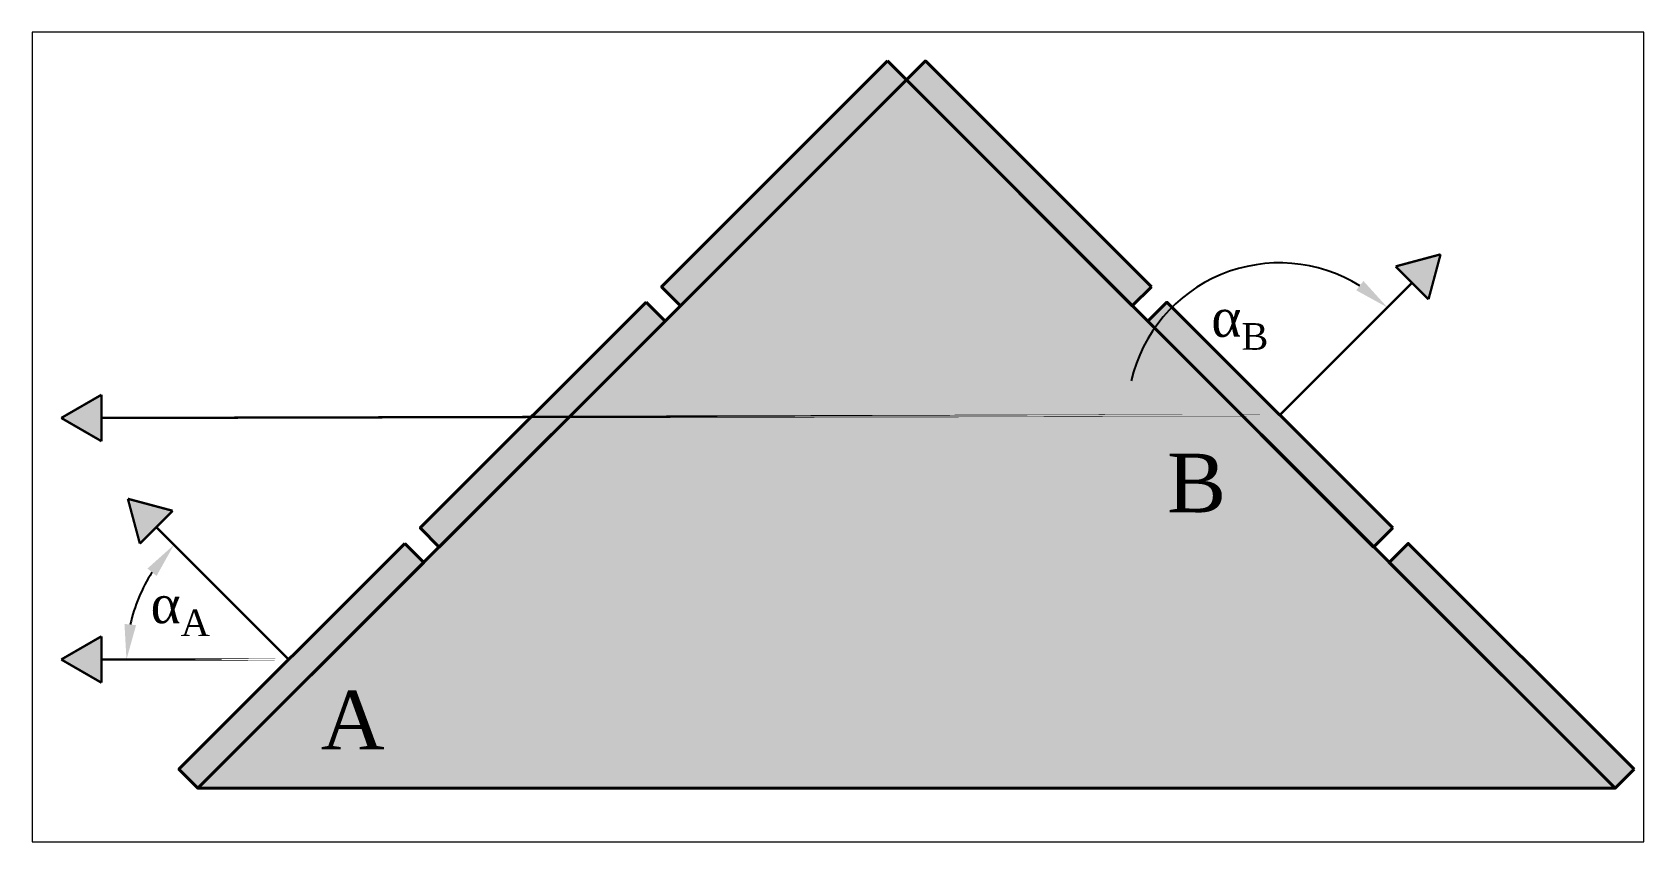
# Paper-space layout 'Front Face Check' of a CAD drawing. Header units: millimetres. Extents: x 152.2 to 248.1, y 115.1 to 163.3.
# The model-space entities are those that its viewports show. They can reach past a viewport. Long polylines and large blocks are cut down to what shows.
import ezdxf

# ---------------------------------------------------------------- set-up
doc = ezdxf.new("R2010")
doc.units = ezdxf.units.MM
doc.linetypes.add('ACAD_ISO02W100', pattern=[15, 12, -3])
doc.layers.get('0').update_dxf_attribs({"lineweight": 30, "plot": 0})
doc.layers.add('Fenster', color=7, linetype='Continuous', lineweight=40)
doc.styles.get("Standard").update_dxf_attribs({"font": 'arial.ttf'})
doc.styles.add('TimesStyle', font='times.ttf')
doc.dimstyles.new('ISO-25', dxfattribs={"dimtxt": 2.5, "dimasz": 2.5, "dimexe": 1.25, "dimexo": 0.625, "dimtad": 1, "dimtxsty": 'Standard', "dimcen": 2.5, "dimadec": 0, "dimazin": 0, "dimtfac": 1, "dimtmove": 0, "dimatfit": 3, "dimfxl": 1, "dimarcsym": 0})

# ---------------------------------------------------------------- blocks, each defined once
blk = doc.blocks.new('*D5')
at = {"layer": 'Defpoints', "color": 0, "transparency": 16777216}
for p in [(2812.9, 2496.6), (2805.9, 2452.8), (2766.1, 2383.6), (2925.8, 2383.6), (2925.8, 2383.6)]:
    blk.add_point(p, dxfattribs=at)
at = {"layer": 'Fenster', "color": 0, "lineweight": -2, "transparency": 16777216}
blk.add_arc((2925.8, 2383.6), 138.4, 147.442, 167.558, dxfattribs=at)
at = {"layer": 'Fenster', "color": 0, "transparency": 16777216}
for points in [[(2805.3, 2461.3), (2813.1, 2455), (2827.9, 2481.5)], [(2795.6, 2412.9), (2785.7, 2414), (2787.4, 2383.6)]]:
    blk.add_solid(points, dxfattribs=at)
blk = doc.blocks.new('*D6')
at = {"layer": 'Defpoints', "color": 0, "transparency": 16777216}
for p in [(3884.8, 2705.3), (3679.6, 2684.1), (2766.1, 2589.9), (3771.9, 2592.3), (3772, 2592.2)]:
    blk.add_point(p, dxfattribs=at)
at = {"layer": 'Fenster', "color": 0, "lineweight": -2, "transparency": 16777216}
blk.add_arc((3771.7, 2592.2), 130.1, 58.2373, 166.8953, dxfattribs=at)
at = {"layer": 'Fenster', "color": 0, "transparency": 16777216}
for points in [[(3843.3, 2706.8), (3837.1, 2698.9), (3863.8, 2684.2)], [(3650, 2621.1), (3640, 2622.3), (3641.6, 2591.9)]]:
    blk.add_solid(points, dxfattribs=at)

msp = doc.modelspace()

# ---------------------------------------------------------------- hatches: boundary and pattern name
at = {"layer": 'Fenster', "transparency": 33554559}
h = msp.add_hatch(color=254, dxfattribs=at)
h.dxf.hatch_style = 1
h.paths.add_polyline_path([(3024.896, 2482.705), (3041.156, 2466.445), (2848.359, 2273.648), (2832.099, 2289.908)])
h.paths.add_polyline_path([(3230.915, 2688.724), (3247.174, 2672.464), (3054.377, 2479.667), (3038.117, 2495.926)])
h.paths.add_polyline_path([(3436.933, 2894.742), (3453.193, 2878.482), (3260.396, 2685.685), (3244.136, 2701.945)])
h.paths.add_polyline_path([(3662.25, 2701.945), (3645.99, 2685.685), (3453.193, 2878.482), (3469.453, 2894.742)])
h.paths.add_polyline_path([(3868.268, 2495.926), (3852.009, 2479.667), (3659.211, 2672.464), (3675.471, 2688.724)])
h.paths.add_polyline_path([(4074.287, 2289.908), (4058.027, 2273.648), (3865.23, 2466.445), (3881.49, 2482.705)])
h = msp.add_hatch(color=254, dxfattribs=at)
h.dxf.hatch_style = 1
h.paths.add_polyline_path([(4058.027, 2273.648), (3453.193, 2878.482), (2848.359, 2273.648)])
at = {"layer": 'Fenster'}
h = msp.add_hatch(color=256, dxfattribs=at)
h.dxf.hatch_style = 1
h.paths.add_polyline_path([(2788.581, 2520.873), (2826.878, 2510.612), (2798.843, 2482.576)])
h.paths.add_polyline_path([(3909.111, 2729.567), (3898.85, 2691.27), (3870.814, 2719.305)])
h = msp.add_hatch(color=40, dxfattribs=at)
h.dxf.hatch_style = 1
h.paths.add_polyline_path([(2731.734, 2589.865), (2766.07, 2609.689), (2766.07, 2570.041)])
h = msp.add_hatch(color=40, dxfattribs=at)
h.dxf.hatch_style = 1
h.paths.add_polyline_path([(2731.734, 2383.632), (2766.07, 2363.808), (2766.07, 2403.456)])

# ---------------------------------------------------------------- linework, layer by layer
at = {"layer": 'Fenster', "color": 251}
for points in [[(3436.933, 2894.742), (3453.193, 2878.482), (3260.396, 2685.685), (3244.136, 2701.945)], [(3662.25, 2701.945), (3645.99, 2685.685), (3453.193, 2878.482), (3469.453, 2894.742)], [(3230.915, 2688.724), (3247.174, 2672.464), (3054.377, 2479.667), (3038.117, 2495.926)], [(3868.268, 2495.926), (3852.009, 2479.667), (3659.211, 2672.464), (3675.471, 2688.724)], [(3024.896, 2482.705), (3041.156, 2466.445), (2848.359, 2273.648), (2832.099, 2289.908)], [(4074.287, 2289.908), (4058.027, 2273.648), (3865.23, 2466.445), (3881.49, 2482.705)]]:
    msp.add_lwpolyline(points, close=True, dxfattribs=at)
at = {"layer": 'Fenster', "color": 253}
msp.add_lwpolyline([(4058.027, 2273.648), (3453.193, 2878.482), (2848.359, 2273.648)], close=True, dxfattribs=at)
at = {"layer": 'Fenster', "const_width": 2}
for points in [[(3909.111, 2729.567), (3870.814, 2719.305)], [(3909.111, 2729.567), (3898.85, 2691.27)], [(3870.814, 2719.305), (3898.85, 2691.27)], [(3771.87, 2592.325), (3884.832, 2705.287)], [(2788.581, 2520.873), (2798.843, 2482.576)], [(2788.581, 2520.873), (2826.878, 2510.612)], [(2798.843, 2482.576), (2826.878, 2510.612)], [(2812.86, 2496.594), (2925.823, 2383.632)]]:
    msp.add_lwpolyline(points, dxfattribs=at)
at = {"layer": 'Fenster', "color": 40, "linetype": 'ACAD_ISO02W100', "ltscale": 0.2, "const_width": 2}
for points in [[(2731.734, 2589.865), (2766.07, 2609.689)], [(2766.07, 2570.041), (2766.07, 2609.689)], [(2731.734, 2589.865), (2766.07, 2570.041)], [(2731.734, 2383.632), (2766.07, 2403.456)], [(2766.07, 2363.808), (2766.07, 2403.456)], [(2731.734, 2383.632), (2766.07, 2363.808)]]:
    msp.add_lwpolyline(points, dxfattribs=at)
for points in [[(3772.002, 2592.193), (2766.07, 2589.865)], [(2925.823, 2383.632), (2766.07, 2383.632)]]:
    msp.add_lwpolyline(points, close=True, dxfattribs=at)
at = {"layer": 'Fenster', "color": 253}
msp.add_lwpolyline([(3961.628, 2370.047), (3865.23, 2466.445), (3881.49, 2482.705), (3977.888, 2386.307)], dxfattribs=at)

# ---------------------------------------------------------------- texts
at = {"layer": 'Fenster', "color": 1, "insert": (3713.43, 2691.659), "char_height": 30, "attachment_point": 1, "style": 'TimesStyle'}
msp.add_mtext_dynamic_manual_height_columns('\\A1;{\\H1.08333x;α\\H0.7x;\\S^ B;}', width=63.67625, gutter_width=515.006, heights=[0], dxfattribs=at)
at = {"layer": 'Fenster', "color": 251, "char_height": 50, "attachment_point": 1, "style": 'TimesStyle'}
for s, insert, width in [('B', (3675.727, 2559.33), 46.82231), ('A', (2953.316, 2356.847), 47.02797)]:
    msp.add_mtext(s, dxfattribs=dict(at, insert=insert, width=width))
at = {"layer": 'Fenster', "color": 92, "insert": (2808.022, 2447.141), "char_height": 30, "attachment_point": 1, "style": 'TimesStyle'}
msp.add_mtext_dynamic_manual_height_columns('\\A1;{\\H1.08333x;α\\H0.7x;\\S^ A;}', width=245.1641, gutter_width=515.006, heights=[0], dxfattribs=at)

# ---------------------------------------------------------------- dimensions: what is measured, and where the dimension line sits
at = {"layer": 'Fenster', "color": 1}
dim = msp.add_angular_dim_2l(base=(3679.572, 2684.073), line1=((2766.07, 2589.865), (3772.002, 2592.193)), line2=((3771.87, 2592.325), (3884.832, 2705.287)), text=' ', dimstyle='ISO-25', override={"dimasz": 30}, dxfattribs=at)
dim.commit()
dim.dimension.update_dxf_attribs({"geometry": '*D6', "text_midpoint": (4527.566, 1066.526)})
at = {"layer": 'Fenster', "color": 92}
dim = msp.add_angular_dim_2l(base=(2805.945, 2452.843), line1=((2812.86, 2496.594), (2925.823, 2383.632)), line2=((2766.07, 2383.632), (2925.823, 2383.632)), text=' ', dimstyle='ISO-25', override={"dimasz": 30}, dxfattribs=at)
dim.commit()
dim.dimension.update_dxf_attribs({"geometry": '*D5', "text_midpoint": (3339.92, -1653.693)})

psp = doc.layouts.new('Front Face Check')

# ---------------------------------------------------------------- viewports
at = {"layer": '0'}
psp.add_viewport(center=(200.132, 139.209), size=(95.916, 48.19882), view_center_point=(3394.77, 2573.624), view_height=691.26034, dxfattribs=at)

doc.saveas('drawing.dxf')
